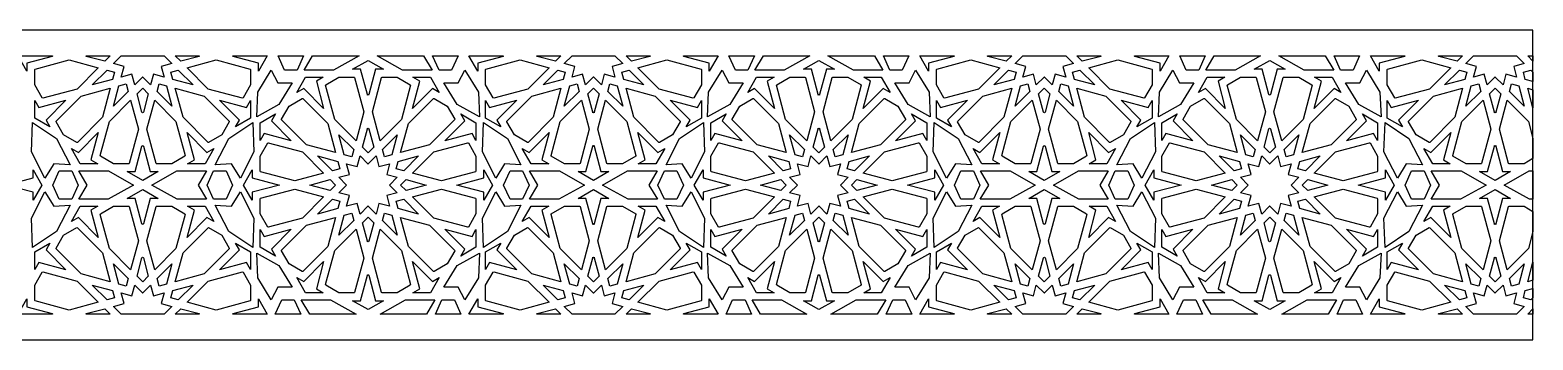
# Model space of a CAD drawing. Extents: x -1150 to 1150, y -60 to 60.
# Drawn here: x 568 to 1150, y -60 to 60 of the extents above; entities that cross this region are included whole.
import ezdxf

# ---------------------------------------------------------------- set-up
doc = ezdxf.new("R2010")
doc.units = 0
doc.layers.add('LAYER_1', color=18, linetype='CONTINUOUS')

msp = doc.modelspace()

# ---------------------------------------------------------------- linework, layer by layer
at = {"layer": 'LAYER_1'}
for points in [[(-1150, -60), (1150, -60), (1150, 60), (-1150, 60)], [(594.13, 45.41), (585.9, 37.17), (572.68, 33.63), (572.46, 33.72), (569.52, 38.81), (569.52, 44.68), (569.67, 44.88), (582.89, 48.42)], [(622.66, 46.99), (618.55, 45.88), (619.65, 41.77), (615.54, 42.87), (614.43, 38.75), (611.41, 41.78), (611.34, 41.78), (611.26, 41.78), (608.24, 38.75), (607.14, 42.87), (603.02, 41.77), (604.12, 45.88), (600.01, 46.99), (603.02, 50), (619.65, 50)], [(653, 44.88), (653.15, 44.68), (653.15, 38.81), (650.22, 33.72), (649.99, 33.63), (636.77, 37.17), (628.54, 45.41), (639.78, 48.42)], [(671.18, 44.5), (668.76, 44.5), (666.35, 44.5), (663.82, 50), (673.7, 50)], [(695.16, 50), (685.28, 44.46), (673.88, 44.46), (677.17, 50), (695.16, 50)], [(704.66, 44.81), (701.58, 44.81), (698.95, 34.99), (698.89, 34.76), (698.67, 34.86), (698.45, 34.76), (698.39, 34.99), (695.76, 44.81), (692.68, 44.81), (698.67, 48.27)], [(723.46, 44.46), (712.06, 44.46), (702.18, 50), (702.18, 50), (720.17, 50)], [(731, 44.5), (728.58, 44.5), (726.16, 44.5), (723.64, 50), (733.52, 50)], [(768.8, 45.41), (760.57, 37.17), (747.35, 33.63), (747.12, 33.72), (744.19, 38.81), (744.19, 44.68), (744.34, 44.88), (757.56, 48.42)], [(797.33, 46.99), (793.22, 45.88), (794.32, 41.77), (790.2, 42.87), (789.1, 38.75), (786.08, 41.78), (786, 41.78), (785.93, 41.78), (782.91, 38.75), (781.8, 42.87), (777.69, 41.77), (778.79, 45.88), (774.68, 46.99), (777.69, 50), (794.32, 50)], [(827.67, 44.88), (827.82, 44.68), (827.82, 38.81), (824.88, 33.72), (824.66, 33.63), (811.44, 37.17), (803.21, 45.41), (814.45, 48.42)], [(845.84, 44.5), (843.43, 44.5), (841.01, 44.5), (838.49, 50), (848.37, 50)], [(869.83, 50), (859.95, 44.46), (848.55, 44.46), (851.84, 50), (869.82, 50)], [(879.33, 44.81), (876.25, 44.81), (873.62, 34.99), (873.55, 34.76), (873.34, 34.86), (873.12, 34.76), (873.06, 34.99), (870.43, 44.81), (867.34, 44.81), (873.34, 48.27)], [(898.13, 44.46), (886.73, 44.46), (876.85, 50), (876.85, 50), (894.84, 50)], [(905.66, 44.5), (903.25, 44.5), (900.83, 44.5), (898.31, 50), (908.19, 50)], [(943.47, 45.41), (935.24, 37.17), (922.02, 33.63), (921.79, 33.72), (918.86, 38.81), (918.86, 44.68), (919.01, 44.88), (932.23, 48.42)], [(972, 46.99), (967.88, 45.88), (968.99, 41.77), (964.87, 42.87), (963.77, 38.75), (960.75, 41.78), (960.67, 41.78), (960.6, 41.78), (957.57, 38.75), (956.47, 42.87), (952.36, 41.77), (953.46, 45.88), (949.35, 46.99), (952.36, 50), (968.98, 50)], [(1002.34, 44.88), (1002.49, 44.68), (1002.49, 38.81), (999.55, 33.72), (999.33, 33.63), (986.11, 37.17), (977.88, 45.41), (989.12, 48.42)], [(1020.51, 44.5), (1018.1, 44.5), (1015.68, 44.5), (1013.15, 50), (1023.04, 50)], [(1044.49, 50), (1034.61, 44.46), (1023.21, 44.46), (1026.51, 50), (1044.49, 50)], [(1054, 44.81), (1050.91, 44.81), (1048.28, 34.99), (1048.22, 34.76), (1048.01, 34.86), (1047.79, 34.76), (1047.73, 34.99), (1045.1, 44.81), (1042.01, 44.81), (1048.01, 48.27)], [(1072.8, 44.46), (1061.4, 44.46), (1051.52, 50), (1051.52, 50), (1069.5, 50)], [(1080.33, 44.5), (1077.92, 44.5), (1075.5, 44.5), (1072.97, 50), (1082.86, 50)], [(1118.13, 45.41), (1109.91, 37.17), (1096.68, 33.63), (1096.46, 33.72), (1093.53, 38.81), (1093.53, 44.68), (1093.67, 44.88), (1106.89, 48.42)], [(1146.66, 46.99), (1142.55, 45.88), (1143.65, 41.77), (1139.54, 42.87), (1138.44, 38.75), (1135.41, 41.78), (1135.34, 41.78), (1135.26, 41.78), (1132.24, 38.75), (1131.14, 42.87), (1127.03, 41.77), (1128.13, 45.88), (1124.01, 46.99), (1127.03, 50), (1143.65, 50)], [(1150, 47.96), (1147.96, 50), (1150, 50)], [(600.4, 43.73), (599.63, 40.85), (591.78, 38.75), (597.53, 44.5)], [(630.89, 38.75), (623.05, 40.85), (622.28, 43.73), (625.15, 44.5)], [(663.72, 39.62), (669.31, 39.52), (664.12, 31.12), (655.54, 26.36), (655.94, 35.98), (661.18, 44.48)], [(681.31, 41.76), (678.64, 40.22), (681.46, 29.68), (673.75, 37.39), (671.08, 35.85), (674.49, 41.76)], [(693.47, 41.61), (697.01, 28.38), (694, 17.14), (685.77, 25.37), (682.23, 38.6), (682.32, 38.83), (687.4, 41.76), (693.27, 41.76)], [(709.94, 41.76), (715.02, 38.83), (715.11, 38.6), (711.57, 25.37), (703.34, 17.14), (700.33, 28.38), (703.87, 41.61), (704.07, 41.76)], [(726.26, 35.85), (723.59, 37.39), (715.88, 29.68), (718.7, 40.22), (716.03, 41.76), (722.85, 41.76)], [(741.4, 35.98), (741.8, 26.36), (733.22, 31.12), (728.03, 39.52), (733.62, 39.62), (736.16, 44.48)], [(775.06, 43.73), (774.29, 40.85), (766.45, 38.75), (772.19, 44.5)], [(805.56, 38.75), (797.71, 40.85), (796.94, 43.73), (799.82, 44.5)], [(838.39, 39.62), (843.97, 39.52), (838.79, 31.12), (830.21, 26.36), (830.61, 35.98), (835.85, 44.48)], [(855.98, 41.76), (853.31, 40.22), (856.13, 29.68), (848.42, 37.39), (845.75, 35.85), (849.16, 41.76)], [(868.13, 41.61), (871.68, 28.38), (868.67, 17.14), (860.44, 25.37), (856.9, 38.6), (856.99, 38.83), (862.07, 41.76), (867.94, 41.76)], [(884.6, 41.76), (889.69, 38.83), (889.78, 38.6), (886.24, 25.37), (878.01, 17.14), (875, 28.38), (878.54, 41.61), (878.74, 41.76)], [(900.93, 35.85), (898.25, 37.39), (890.54, 29.68), (893.37, 40.22), (890.69, 41.76), (897.52, 41.76)], [(916.07, 35.98), (916.47, 26.36), (907.89, 31.12), (902.7, 39.52), (908.29, 39.62), (910.83, 44.48)], [(949.73, 43.73), (948.96, 40.85), (941.12, 38.75), (946.86, 44.5)], [(980.22, 38.75), (972.38, 40.85), (971.61, 43.73), (974.48, 44.5)], [(1013.06, 39.62), (1018.64, 39.52), (1013.46, 31.12), (1004.88, 26.36), (1005.28, 35.98), (1010.51, 44.48)], [(1030.65, 41.76), (1027.98, 40.22), (1030.8, 29.68), (1023.09, 37.39), (1020.42, 35.85), (1023.83, 41.76)], [(1042.8, 41.61), (1046.34, 28.38), (1043.33, 17.14), (1035.11, 25.37), (1031.56, 38.6), (1031.66, 38.83), (1036.74, 41.76), (1042.61, 41.76)], [(1059.27, 41.76), (1064.36, 38.83), (1064.45, 38.6), (1060.91, 25.37), (1052.68, 17.14), (1049.67, 28.38), (1053.21, 41.61), (1053.4, 41.76)], [(1075.59, 35.85), (1072.92, 37.39), (1065.21, 29.68), (1068.03, 40.22), (1065.36, 41.76), (1072.18, 41.76)], [(1090.74, 35.98), (1091.13, 26.36), (1082.55, 31.12), (1077.37, 39.52), (1082.95, 39.62), (1085.5, 44.48)], [(1124.4, 43.73), (1123.63, 40.85), (1115.79, 38.75), (1121.53, 44.5)], [(1150, 43.65), (1150, 40.06), (1147.05, 40.85), (1146.28, 43.73), (1149.15, 44.5)], [(595.71, 26.21), (586.03, 16.52), (585.79, 16.49), (580.7, 19.43), (577.77, 24.52), (577.8, 24.76), (587.48, 34.44), (598.72, 37.46)], [(605.75, 36.26), (600.01, 30.52), (602.11, 38.37), (604.98, 39.14)], [(613.53, 35.35), (611.62, 28.23), (611.55, 27.99), (611.34, 28.1), (611.12, 27.99), (611.06, 28.23), (609.15, 35.35), (611.34, 37.54)], [(620.56, 38.37), (622.66, 30.52), (616.92, 36.26), (617.69, 39.14)], [(635.19, 34.44), (644.87, 24.76), (644.9, 24.52), (641.97, 19.43), (636.89, 16.49), (636.65, 16.52), (626.97, 26.21), (623.96, 37.46)], [(770.37, 26.21), (760.7, 16.52), (760.45, 16.49), (755.37, 19.43), (752.44, 24.52), (752.47, 24.76), (762.15, 34.44), (773.38, 37.46)], [(780.42, 36.26), (774.68, 30.52), (776.78, 38.37), (779.65, 39.14)], [(788.19, 35.35), (786.28, 28.23), (786.22, 27.99), (786, 28.1), (785.79, 27.99), (785.72, 28.23), (783.82, 35.35), (786, 37.54)], [(795.23, 38.37), (797.33, 30.52), (791.59, 36.26), (792.36, 39.14)], [(809.86, 34.44), (819.54, 24.76), (819.57, 24.52), (816.64, 19.43), (811.55, 16.49), (811.31, 16.52), (801.63, 26.21), (798.62, 37.46)], [(945.04, 26.21), (935.36, 16.52), (935.12, 16.49), (930.04, 19.43), (927.1, 24.52), (927.14, 24.76), (936.81, 34.44), (948.05, 37.46)], [(955.09, 36.26), (949.35, 30.52), (951.45, 38.37), (954.32, 39.14)], [(962.86, 35.35), (960.95, 28.23), (960.89, 27.99), (960.67, 28.1), (960.45, 27.99), (960.39, 28.23), (958.48, 35.35), (960.67, 37.54)], [(969.9, 38.37), (972, 30.52), (966.26, 36.26), (967.02, 39.14)], [(984.53, 34.44), (994.21, 24.76), (994.24, 24.52), (991.31, 19.43), (986.22, 16.49), (985.98, 16.52), (976.3, 26.21), (973.29, 37.46)], [(1119.71, 26.21), (1110.03, 16.52), (1109.79, 16.49), (1104.71, 19.43), (1101.77, 24.52), (1101.8, 24.76), (1111.48, 34.44), (1122.72, 37.46)], [(1129.76, 36.26), (1124.01, 30.52), (1126.12, 38.37), (1128.99, 39.14)], [(1137.53, 35.35), (1135.62, 28.23), (1135.56, 27.99), (1135.34, 28.1), (1135.12, 27.99), (1135.06, 28.23), (1133.15, 35.35), (1135.34, 37.54)], [(1144.56, 38.37), (1146.66, 30.52), (1140.92, 36.26), (1141.69, 39.14)], [(1150, 36.91), (1150, 29.83), (1147.96, 37.46)], [(573.89, 25.15), (575.43, 22.48), (569.52, 25.89), (569.52, 32.72), (571.07, 30.04), (581.6, 32.87)], [(609.67, 21.62), (606.13, 8.39), (605.94, 8.24), (600.07, 8.24), (594.99, 11.18), (594.89, 11.4), (598.44, 24.63), (606.66, 32.87)], [(624.24, 24.63), (627.78, 11.4), (627.69, 11.18), (622.6, 8.24), (616.73, 8.24), (616.54, 8.39), (613, 21.62), (616.01, 32.87)], [(651.61, 30.04), (653.15, 32.72), (653.15, 25.89), (647.24, 22.48), (648.79, 25.15), (641.08, 32.87)], [(673.36, 33.48), (683.04, 23.79), (686.05, 12.55), (674.81, 15.56), (665.14, 25.24), (665.1, 25.49), (668.04, 30.57), (673.12, 33.51)], [(729.3, 30.57), (732.24, 25.49), (732.21, 25.24), (722.53, 15.56), (711.29, 12.55), (714.3, 23.79), (723.98, 33.48), (724.22, 33.51)], [(748.56, 25.15), (750.1, 22.48), (744.19, 25.89), (744.19, 32.72), (745.73, 30.04), (756.26, 32.87)], [(784.34, 21.62), (780.8, 8.39), (780.61, 8.24), (774.74, 8.24), (769.65, 11.18), (769.56, 11.4), (773.1, 24.63), (781.33, 32.87)], [(798.91, 24.63), (802.45, 11.4), (802.36, 11.18), (797.27, 8.24), (791.4, 8.24), (791.21, 8.39), (787.67, 21.62), (790.68, 32.87)], [(826.28, 30.04), (827.82, 32.72), (827.82, 25.89), (821.91, 22.48), (823.45, 25.15), (815.74, 32.87)], [(848.03, 33.48), (857.71, 23.79), (860.72, 12.55), (849.48, 15.56), (839.8, 25.24), (839.77, 25.49), (842.71, 30.57), (847.79, 33.51)], [(903.97, 30.57), (906.91, 25.49), (906.87, 25.24), (897.2, 15.56), (885.96, 12.55), (888.97, 23.79), (898.65, 33.48), (898.89, 33.51)], [(923.22, 25.15), (924.77, 22.48), (918.86, 25.89), (918.86, 32.72), (920.4, 30.04), (930.93, 32.87)], [(959.01, 21.62), (955.47, 8.39), (955.27, 8.24), (949.4, 8.24), (944.32, 11.18), (944.23, 11.4), (947.77, 24.63), (956, 32.87)], [(973.57, 24.63), (977.12, 11.4), (977.02, 11.18), (971.94, 8.24), (966.07, 8.24), (965.88, 8.39), (962.33, 21.62), (965.35, 32.87)], [(1000.94, 30.04), (1002.49, 32.72), (1002.49, 25.89), (996.58, 22.48), (998.12, 25.15), (990.41, 32.87)], [(1022.7, 33.48), (1032.38, 23.79), (1035.39, 12.55), (1024.15, 15.56), (1014.47, 25.24), (1014.44, 25.49), (1017.37, 30.57), (1022.46, 33.51)], [(1078.64, 30.57), (1081.57, 25.49), (1081.54, 25.24), (1071.86, 15.56), (1060.62, 12.55), (1063.64, 23.79), (1073.31, 33.48), (1073.56, 33.51)], [(1097.89, 25.15), (1099.43, 22.48), (1093.53, 25.89), (1093.53, 32.72), (1095.07, 30.04), (1105.6, 32.87)], [(1133.68, 21.62), (1130.13, 8.39), (1129.94, 8.24), (1124.07, 8.24), (1118.99, 11.18), (1118.9, 11.4), (1122.44, 24.63), (1130.67, 32.87)], [(1148.24, 24.63), (1150, 18.06), (1150, 10.2), (1146.61, 8.24), (1140.74, 8.24), (1140.54, 8.39), (1137, 21.62), (1140.01, 32.87)], [(577.96, 18.02), (583.23, 7.77), (576.91, 8.16), (573.49, 2.7), (568.28, 12.84), (568.69, 24.16)], [(654.39, 12.84), (649.18, 2.7), (645.76, 8.16), (639.44, 7.77), (644.71, 18.02), (653.98, 24.16)], [(661.22, 24.85), (668.93, 17.14), (658.4, 19.96), (656.86, 17.29), (656.86, 24.11), (662.77, 27.53)], [(740.48, 24.11), (740.48, 17.29), (738.94, 19.96), (728.41, 17.14), (736.12, 24.85), (734.58, 27.53)], [(752.63, 18.02), (757.9, 7.77), (751.58, 8.16), (748.16, 2.7), (742.95, 12.84), (743.36, 24.16)], [(829.06, 12.84), (823.85, 2.7), (820.43, 8.16), (814.11, 7.77), (819.38, 18.02), (828.65, 24.16)], [(835.89, 24.85), (843.6, 17.14), (833.07, 19.96), (831.53, 17.29), (831.53, 24.11), (837.43, 27.53)], [(915.15, 24.11), (915.15, 17.29), (913.61, 19.96), (903.08, 17.14), (910.79, 24.85), (909.24, 27.53)], [(927.3, 18.02), (932.57, 7.77), (926.25, 8.16), (922.82, 2.7), (917.61, 12.84), (918.03, 24.16)], [(1003.73, 12.84), (998.52, 2.7), (995.09, 8.16), (988.78, 7.77), (994.04, 18.02), (1003.32, 24.16)], [(1010.56, 24.85), (1018.27, 17.14), (1007.74, 19.96), (1006.19, 17.29), (1006.19, 24.11), (1012.1, 27.53)], [(1089.82, 24.11), (1089.82, 17.29), (1088.28, 19.96), (1077.74, 17.14), (1085.45, 24.85), (1083.91, 27.53)], [(1101.97, 18.02), (1107.23, 7.77), (1100.92, 8.16), (1097.49, 2.7), (1092.28, 12.84), (1092.7, 24.16)], [(591.31, 9.78), (593.98, 8.24), (587.16, 8.24), (583.75, 14.15), (586.42, 12.61), (594.13, 20.32)], [(636.25, 12.61), (638.93, 14.15), (635.51, 8.24), (628.69, 8.24), (631.37, 9.78), (628.54, 20.32)], [(693.09, 13.74), (692.32, 10.87), (689.45, 11.63), (687.35, 19.48)], [(698.67, 21.9), (698.89, 22.01), (698.95, 21.78), (700.86, 14.65), (698.67, 12.46), (696.48, 14.65), (698.39, 21.78), (698.45, 22.01)], [(707.89, 11.63), (705.02, 10.87), (704.25, 13.74), (709.99, 19.48)], [(765.98, 9.78), (768.65, 8.24), (761.83, 8.24), (758.42, 14.15), (761.09, 12.61), (768.8, 20.32)], [(810.92, 12.61), (813.59, 14.15), (810.18, 8.24), (803.36, 8.24), (806.03, 9.78), (803.21, 20.32)], [(867.76, 13.74), (866.99, 10.87), (864.12, 11.63), (862.01, 19.48)], [(873.62, 21.78), (875.53, 14.65), (873.34, 12.46), (871.15, 14.65), (873.06, 21.78), (873.12, 22.01), (873.34, 21.9), (873.55, 22.01)], [(882.56, 11.63), (879.69, 10.87), (878.92, 13.74), (884.66, 19.48)], [(940.64, 9.78), (943.32, 8.24), (936.49, 8.24), (933.08, 14.15), (935.76, 12.61), (943.47, 20.32)], [(985.59, 12.61), (988.26, 14.15), (984.85, 8.24), (978.03, 8.24), (980.7, 9.78), (977.88, 20.32)], [(1042.42, 13.74), (1041.65, 10.87), (1038.78, 11.63), (1036.68, 19.48)], [(1048.01, 21.9), (1048.22, 22.01), (1048.28, 21.78), (1050.19, 14.65), (1048.01, 12.46), (1045.82, 14.65), (1047.73, 21.78), (1047.79, 22.01)], [(1057.23, 11.63), (1054.36, 10.87), (1053.59, 13.74), (1059.33, 19.48)], [(1115.31, 9.78), (1117.98, 8.24), (1111.16, 8.24), (1107.75, 14.15), (1110.42, 12.61), (1118.13, 20.32)], [(611.62, 15.01), (614.25, 5.19), (617.33, 5.19), (611.34, 1.73), (605.34, 5.19), (608.43, 5.19), (611.06, 15.01), (611.12, 15.24), (611.34, 15.14), (611.55, 15.24)], [(673.24, 12.83), (681.46, 4.59), (670.23, 1.58), (657.01, 5.13), (656.86, 5.32), (656.86, 11.19), (659.79, 16.28), (660.02, 16.37)], [(737.55, 16.28), (740.48, 11.19), (740.48, 5.32), (740.34, 5.13), (727.11, 1.58), (715.88, 4.59), (724.1, 12.83), (737.32, 16.37)], [(786.28, 15.01), (788.91, 5.19), (792, 5.19), (786, 1.73), (780.01, 5.19), (783.1, 5.19), (785.72, 15.01), (785.79, 15.24), (786, 15.14), (786.22, 15.24)], [(847.91, 12.83), (856.13, 4.59), (844.89, 1.58), (831.67, 5.13), (831.53, 5.32), (831.53, 11.19), (834.46, 16.28), (834.68, 16.37)], [(912.22, 16.28), (915.15, 11.19), (915.15, 5.32), (915, 5.13), (901.78, 1.58), (890.54, 4.59), (898.77, 12.83), (911.99, 16.37)], [(960.95, 15.01), (963.58, 5.19), (966.67, 5.19), (960.67, 1.73), (954.68, 5.19), (957.76, 5.19), (960.39, 15.01), (960.45, 15.24), (960.67, 15.14), (960.89, 15.24)], [(1022.57, 12.83), (1030.8, 4.59), (1019.56, 1.58), (1006.34, 5.13), (1006.19, 5.32), (1006.19, 11.19), (1009.13, 16.28), (1009.35, 16.37)], [(1086.88, 16.28), (1089.82, 11.19), (1089.82, 5.32), (1089.67, 5.13), (1076.45, 1.58), (1065.21, 4.59), (1073.44, 12.83), (1086.66, 16.37)], [(1135.62, 15.01), (1138.25, 5.19), (1141.33, 5.19), (1135.34, 1.73), (1129.35, 5.19), (1132.43, 5.19), (1135.06, 15.01), (1135.12, 15.24), (1135.34, 15.14), (1135.56, 15.24)], [(572.27, 0), (568.86, -5.91), (568.86, -2.82), (558.33, 0), (568.86, 2.83), (568.86, 5.92)], [(653.81, 2.83), (664.34, 0), (653.81, -2.82), (653.81, -5.91), (650.4, 0), (653.81, 5.92)], [(686.96, 9.15), (687.73, 6.27), (684.86, 5.5), (679.12, 11.25)], [(698.6, 8.23), (698.74, 8.23), (701.77, 11.25), (702.87, 7.13), (706.98, 8.24), (705.88, 4.12), (709.99, 3.02), (706.98, 0), (709.99, -3.01), (705.88, -4.11), (706.98, -8.23), (702.87, -7.13), (701.77, -11.24), (698.74, -8.22), (698.6, -8.22), (695.57, -11.24), (694.47, -7.13), (690.36, -8.23), (691.46, -4.11), (687.35, -3.01), (690.36, 0), (687.35, 3.02), (691.46, 4.12), (690.36, 8.24), (694.47, 7.13), (695.57, 11.25)], [(712.48, 5.5), (709.61, 6.27), (710.38, 9.15), (718.22, 11.25)], [(746.94, 0), (743.53, -5.91), (743.53, -2.82), (733, 0), (743.53, 2.83), (743.53, 5.92)], [(828.48, 2.83), (839.01, 0), (828.48, -2.82), (828.48, -5.91), (825.07, 0), (828.48, 5.92)], [(861.63, 9.15), (862.4, 6.27), (859.53, 5.5), (853.79, 11.25)], [(877.54, 7.13), (881.65, 8.24), (880.55, 4.12), (884.66, 3.02), (881.65, 0), (884.66, -3.01), (880.55, -4.11), (881.65, -8.23), (877.54, -7.13), (876.44, -11.24), (873.41, -8.22), (873.26, -8.22), (870.24, -11.24), (869.14, -7.13), (865.03, -8.23), (866.13, -4.11), (862.01, -3.01), (865.03, 0), (862.01, 3.02), (866.13, 4.12), (865.03, 8.24), (869.14, 7.13), (870.24, 11.25), (873.26, 8.23), (873.41, 8.23), (876.44, 11.25)], [(887.15, 5.5), (884.28, 6.27), (885.05, 9.15), (892.89, 11.25)], [(921.61, 0), (918.2, -5.91), (918.2, -2.82), (907.66, 0), (918.2, 2.83), (918.2, 5.92)], [(1003.15, 2.83), (1013.68, 0), (1003.15, -2.82), (1003.15, -5.91), (999.74, 0), (1003.15, 5.92)], [(1036.3, 9.15), (1037.07, 6.27), (1034.2, 5.5), (1028.45, 11.25)], [(1047.93, 8.23), (1048.08, 8.23), (1051.1, 11.25), (1052.21, 7.13), (1056.32, 8.24), (1055.22, 4.12), (1059.33, 3.02), (1056.32, 0), (1059.33, -3.01), (1055.22, -4.11), (1056.32, -8.23), (1052.21, -7.13), (1051.1, -11.24), (1048.08, -8.22), (1047.93, -8.22), (1044.91, -11.24), (1043.81, -7.13), (1039.69, -8.23), (1040.79, -4.11), (1036.68, -3.01), (1039.69, 0), (1036.68, 3.02), (1040.79, 4.12), (1039.69, 8.24), (1043.81, 7.13), (1044.91, 11.25)], [(1061.82, 5.5), (1058.94, 6.27), (1059.71, 9.15), (1067.56, 11.25)], [(1096.27, 0), (1092.86, -5.91), (1092.86, -2.82), (1082.33, 0), (1092.86, 2.83), (1092.86, 5.92)], [(586.37, 0), (583.84, -5.5), (579.01, -5.5), (576.48, 0), (579.01, 5.49), (583.84, 5.49)], [(598.13, 5.44), (607.82, 0), (597.94, -5.55), (586.54, -5.55), (589.84, 0), (586.6, 5.44)], [(632.84, 0), (636.13, -5.55), (624.73, -5.55), (614.85, 0), (624.55, 5.44), (636.07, 5.44)], [(646.19, 0), (643.66, -5.5), (638.83, -5.5), (636.31, 0), (638.83, 5.49), (643.66, 5.49)], [(686.05, 0), (683.95, -2.1), (676.11, 0), (683.95, 2.11)], [(721.23, 0), (713.39, -2.1), (711.29, 0), (713.39, 2.11)], [(761.04, 0), (758.51, -5.5), (753.68, -5.5), (751.15, 0), (753.68, 5.49), (758.51, 5.49)], [(782.49, 0), (772.61, -5.55), (761.21, -5.55), (764.5, 0), (761.27, 5.44), (772.79, 5.44)], [(807.5, 0), (810.8, -5.55), (799.4, -5.55), (789.52, 0), (799.22, 5.44), (810.74, 5.44)], [(820.86, 0), (818.33, -5.5), (813.5, -5.5), (810.97, 0), (813.5, 5.49), (818.33, 5.49)], [(860.72, 0), (858.62, -2.1), (850.78, 0), (858.62, 2.11)], [(895.9, 0), (888.06, -2.1), (885.96, 0), (888.06, 2.11)], [(935.7, 0), (933.18, -5.5), (928.35, -5.5), (925.82, 0), (928.35, 5.49), (933.18, 5.49)], [(947.46, 5.44), (957.16, 0), (947.28, -5.55), (935.88, -5.55), (939.17, 0), (935.94, 5.44)], [(982.17, 0), (985.46, -5.55), (974.07, -5.55), (964.19, 0), (973.88, 5.44), (985.4, 5.44)], [(995.53, 0), (993, -5.5), (988.17, -5.5), (985.64, 0), (988.17, 5.49), (993, 5.49)], [(1035.39, 0), (1033.29, -2.1), (1025.44, 0), (1033.29, 2.11)], [(1070.57, 0), (1062.73, -2.1), (1060.62, 0), (1062.73, 2.11)], [(1110.37, 0), (1107.84, -5.5), (1103.01, -5.5), (1100.49, 0), (1103.01, 5.49), (1107.84, 5.49)], [(1131.83, 0), (1121.95, -5.55), (1110.55, -5.55), (1113.84, 0), (1110.61, 5.44), (1122.13, 5.44)], [(1150, -5.55), (1148.73, -5.55), (1138.85, 0), (1148.55, 5.44), (1150, 5.44)], [(576.91, -8.16), (583.23, -7.78), (577.96, -18.02), (568.69, -24.16), (568.28, -12.84), (573.49, -2.7)], [(617.33, -5.19), (614.25, -5.19), (611.62, -15.01), (611.55, -15.25), (611.34, -15.14), (611.12, -15.25), (611.06, -15.01), (608.43, -5.19), (605.34, -5.19), (611.34, -1.73)], [(654.39, -12.84), (653.98, -24.16), (644.71, -18.02), (639.44, -7.78), (645.76, -8.16), (649.18, -2.7)], [(681.46, -4.59), (673.24, -12.82), (660.02, -16.37), (659.79, -16.27), (656.86, -11.19), (656.86, -5.31), (657.01, -5.12), (670.23, -1.57)], [(687.73, -6.27), (686.96, -9.14), (679.12, -11.24), (684.86, -5.5)], [(718.22, -11.24), (710.38, -9.14), (709.61, -6.27), (712.48, -5.5)], [(740.34, -5.12), (740.48, -5.31), (740.48, -11.19), (737.55, -16.27), (737.32, -16.37), (724.1, -12.82), (715.88, -4.59), (727.11, -1.57)], [(751.58, -8.16), (757.9, -7.78), (752.63, -18.02), (743.36, -24.16), (742.95, -12.84), (748.16, -2.7)], [(792, -5.19), (788.91, -5.19), (786.28, -15.01), (786.22, -15.25), (786, -15.14), (785.79, -15.25), (785.72, -15.01), (783.1, -5.19), (780.01, -5.19), (786, -1.73)], [(829.06, -12.84), (828.65, -24.16), (819.38, -18.02), (814.11, -7.78), (820.43, -8.16), (823.85, -2.7)], [(856.13, -4.59), (847.91, -12.82), (834.68, -16.37), (834.46, -16.27), (831.53, -11.19), (831.53, -5.31), (831.67, -5.12), (844.89, -1.57)], [(862.4, -6.27), (861.63, -9.14), (853.79, -11.24), (859.53, -5.5)], [(892.89, -11.24), (885.05, -9.14), (884.28, -6.27), (887.15, -5.5)], [(915, -5.12), (915.15, -5.31), (915.15, -11.19), (912.22, -16.27), (911.99, -16.37), (898.77, -12.82), (890.54, -4.59), (901.78, -1.57)], [(926.25, -8.16), (932.57, -7.78), (927.3, -18.02), (918.03, -24.16), (917.61, -12.84), (922.82, -2.7)], [(966.67, -5.19), (963.58, -5.19), (960.95, -15.01), (960.89, -15.25), (960.67, -15.14), (960.45, -15.25), (960.39, -15.01), (957.76, -5.19), (954.68, -5.19), (960.67, -1.73)], [(1003.73, -12.84), (1003.32, -24.16), (994.04, -18.02), (988.78, -7.78), (995.09, -8.16), (998.52, -2.7)], [(1030.8, -4.59), (1022.57, -12.82), (1009.35, -16.37), (1009.13, -16.27), (1006.19, -11.19), (1006.19, -5.31), (1006.34, -5.12), (1019.56, -1.57)], [(1037.07, -6.27), (1036.3, -9.14), (1028.45, -11.24), (1034.2, -5.5)], [(1067.56, -11.24), (1059.71, -9.14), (1058.94, -6.27), (1061.82, -5.5)], [(1089.67, -5.12), (1089.82, -5.31), (1089.82, -11.19), (1086.88, -16.27), (1086.66, -16.37), (1073.44, -12.82), (1065.21, -4.59), (1076.45, -1.57)], [(1100.92, -8.16), (1107.23, -7.78), (1101.97, -18.02), (1092.7, -24.16), (1092.28, -12.84), (1097.49, -2.7)], [(1141.33, -5.19), (1138.25, -5.19), (1135.62, -15.01), (1135.56, -15.25), (1135.34, -15.14), (1135.12, -15.25), (1135.06, -15.01), (1132.43, -5.19), (1129.35, -5.19), (1135.34, -1.73)], [(593.98, -8.24), (591.31, -9.78), (594.13, -20.33), (586.42, -12.61), (583.75, -14.15), (587.16, -8.24)], [(606.13, -8.39), (609.67, -21.62), (606.66, -32.87), (598.44, -24.63), (594.89, -11.4), (594.99, -11.18), (600.07, -8.24), (605.94, -8.24)], [(627.69, -11.18), (627.78, -11.4), (624.24, -24.63), (616.01, -32.87), (613, -21.62), (616.54, -8.39), (616.74, -8.24), (622.6, -8.24)], [(638.93, -14.15), (636.25, -12.61), (628.54, -20.33), (631.37, -9.78), (628.69, -8.24), (635.51, -8.24)], [(693.09, -13.73), (687.35, -19.48), (689.45, -11.63), (692.32, -10.86)], [(707.89, -11.63), (709.99, -19.48), (704.25, -13.73), (705.02, -10.86)], [(768.65, -8.24), (765.98, -9.78), (768.8, -20.33), (761.09, -12.61), (758.42, -14.15), (761.83, -8.24)], [(780.8, -8.39), (784.34, -21.62), (781.33, -32.87), (773.1, -24.63), (769.56, -11.4), (769.65, -11.18), (774.74, -8.24), (780.61, -8.24)], [(802.36, -11.18), (802.45, -11.4), (798.91, -24.63), (790.68, -32.87), (787.67, -21.62), (791.21, -8.39), (791.4, -8.24), (797.27, -8.24)], [(813.59, -14.15), (810.92, -12.61), (803.21, -20.33), (806.03, -9.78), (803.36, -8.24), (810.18, -8.24)], [(867.76, -13.73), (862.01, -19.48), (864.12, -11.63), (866.99, -10.86)], [(882.56, -11.63), (884.66, -19.48), (878.92, -13.73), (879.69, -10.86)], [(943.32, -8.24), (940.64, -9.78), (943.47, -20.33), (935.76, -12.61), (933.08, -14.15), (936.49, -8.24)], [(955.47, -8.39), (959.01, -21.62), (956, -32.87), (947.77, -24.63), (944.23, -11.4), (944.32, -11.18), (949.4, -8.24), (955.27, -8.24)], [(977.02, -11.18), (977.12, -11.4), (973.57, -24.63), (965.35, -32.87), (962.33, -21.62), (965.88, -8.39), (966.07, -8.24), (971.94, -8.24)], [(988.26, -14.15), (985.59, -12.61), (977.88, -20.33), (980.7, -9.78), (978.03, -8.24), (984.85, -8.24)], [(1042.42, -13.73), (1036.68, -19.48), (1038.78, -11.63), (1041.65, -10.86)], [(1057.23, -11.63), (1059.33, -19.48), (1053.59, -13.73), (1054.36, -10.86)], [(1117.98, -8.24), (1115.31, -9.78), (1118.13, -20.33), (1110.42, -12.61), (1107.75, -14.15), (1111.16, -8.24)], [(1130.13, -8.39), (1133.68, -21.62), (1130.67, -32.87), (1122.44, -24.63), (1118.9, -11.4), (1118.99, -11.18), (1124.07, -8.24), (1129.94, -8.24)], [(1150, -10.2), (1150, -18.06), (1148.24, -24.63), (1140.01, -32.87), (1137, -21.62), (1140.54, -8.39), (1140.74, -8.24), (1146.61, -8.24)], [(586.03, -16.53), (595.71, -26.21), (598.72, -37.46), (587.48, -34.44), (577.8, -24.76), (577.77, -24.52), (580.7, -19.43), (585.79, -16.49)], [(641.97, -19.43), (644.9, -24.52), (644.87, -24.76), (635.19, -34.44), (623.96, -37.46), (626.97, -26.21), (636.65, -16.53), (636.89, -16.49)], [(661.22, -24.85), (662.77, -27.52), (656.86, -24.11), (656.86, -17.28), (658.4, -19.95), (668.93, -17.13)], [(683.04, -23.79), (673.36, -33.47), (673.12, -33.5), (668.04, -30.57), (665.1, -25.48), (665.14, -25.24), (674.81, -15.55), (686.05, -12.54)], [(697.01, -28.38), (693.47, -41.61), (693.27, -41.76), (687.4, -41.76), (682.32, -38.82), (682.23, -38.59), (685.77, -25.36), (694, -17.13)], [(700.86, -14.65), (698.95, -21.78), (698.89, -22.01), (698.67, -21.9), (698.45, -22.01), (698.39, -21.78), (696.48, -14.65), (698.67, -12.46)], [(711.57, -25.36), (715.11, -38.59), (715.02, -38.82), (709.94, -41.76), (704.07, -41.76), (703.87, -41.61), (700.33, -28.38), (703.34, -17.13)], [(722.53, -15.55), (732.21, -25.24), (732.24, -25.48), (729.3, -30.57), (724.22, -33.5), (723.98, -33.47), (714.3, -23.79), (711.29, -12.54)], [(738.94, -19.95), (740.48, -17.28), (740.48, -24.11), (734.58, -27.52), (736.12, -24.85), (728.41, -17.13)], [(760.7, -16.53), (770.37, -26.21), (773.38, -37.46), (762.15, -34.44), (752.47, -24.76), (752.44, -24.52), (755.37, -19.43), (760.45, -16.49)], [(816.64, -19.43), (819.57, -24.52), (819.54, -24.76), (809.86, -34.44), (798.62, -37.46), (801.64, -26.21), (811.31, -16.53), (811.55, -16.49)], [(835.89, -24.85), (837.43, -27.52), (831.53, -24.11), (831.53, -17.28), (833.07, -19.95), (843.6, -17.13)], [(857.71, -23.79), (848.03, -33.47), (847.79, -33.5), (842.71, -30.57), (839.77, -25.48), (839.8, -25.24), (849.48, -15.55), (860.72, -12.54)], [(871.68, -28.38), (868.13, -41.61), (867.94, -41.76), (862.07, -41.76), (856.99, -38.82), (856.9, -38.59), (860.44, -25.36), (868.67, -17.13)], [(875.53, -14.65), (873.62, -21.78), (873.55, -22.01), (873.34, -21.9), (873.12, -22.01), (873.06, -21.78), (871.15, -14.65), (873.34, -12.46)], [(886.24, -25.36), (889.78, -38.59), (889.69, -38.82), (884.6, -41.76), (878.74, -41.76), (878.54, -41.61), (875, -28.38), (878.01, -17.13)], [(897.2, -15.55), (906.87, -25.24), (906.91, -25.48), (903.97, -30.57), (898.89, -33.5), (898.65, -33.47), (888.97, -23.79), (885.96, -12.54)], [(913.61, -19.95), (915.15, -17.28), (915.15, -24.11), (909.24, -27.52), (910.79, -24.85), (903.08, -17.13)], [(935.36, -16.53), (945.04, -26.21), (948.05, -37.46), (936.81, -34.44), (927.14, -24.76), (927.1, -24.52), (930.04, -19.43), (935.12, -16.49)], [(991.31, -19.43), (994.24, -24.52), (994.21, -24.76), (984.53, -34.44), (973.29, -37.46), (976.3, -26.21), (985.98, -16.53), (986.22, -16.49)], [(1010.56, -24.85), (1012.1, -27.52), (1006.19, -24.11), (1006.19, -17.28), (1007.74, -19.95), (1018.27, -17.13)], [(1032.38, -23.79), (1022.7, -33.47), (1022.46, -33.5), (1017.37, -30.57), (1014.44, -25.48), (1014.47, -25.24), (1024.15, -15.55), (1035.39, -12.54)], [(1046.34, -28.38), (1042.8, -41.61), (1042.61, -41.76), (1036.74, -41.76), (1031.66, -38.82), (1031.56, -38.59), (1035.11, -25.36), (1043.33, -17.13)], [(1050.19, -14.65), (1048.28, -21.78), (1048.22, -22.01), (1048.01, -21.9), (1047.79, -22.01), (1047.73, -21.78), (1045.82, -14.65), (1048.01, -12.46)], [(1060.91, -25.36), (1064.45, -38.59), (1064.36, -38.82), (1059.27, -41.76), (1053.4, -41.76), (1053.21, -41.61), (1049.67, -28.38), (1052.68, -17.13)], [(1071.86, -15.55), (1081.54, -25.24), (1081.57, -25.48), (1078.64, -30.57), (1073.56, -33.5), (1073.31, -33.47), (1063.64, -23.79), (1060.62, -12.54)], [(1088.28, -19.95), (1089.82, -17.28), (1089.82, -24.11), (1083.91, -27.52), (1085.45, -24.85), (1077.74, -17.13)], [(1110.03, -16.53), (1119.71, -26.21), (1122.72, -37.46), (1111.48, -34.44), (1101.8, -24.76), (1101.77, -24.52), (1104.71, -19.43), (1109.79, -16.49)], [(573.89, -25.15), (581.6, -32.87), (571.07, -30.04), (569.52, -32.72), (569.52, -25.89), (575.43, -22.48)], [(653.15, -25.89), (653.15, -32.72), (651.61, -30.04), (641.08, -32.87), (648.79, -25.15), (647.24, -22.48)], [(748.56, -25.15), (756.26, -32.87), (745.73, -30.04), (744.19, -32.72), (744.19, -25.89), (750.1, -22.48)], [(827.82, -25.89), (827.82, -32.72), (826.28, -30.04), (815.74, -32.87), (823.45, -25.15), (821.91, -22.48)], [(923.22, -25.15), (930.93, -32.87), (920.4, -30.04), (918.86, -32.72), (918.86, -25.89), (924.77, -22.48)], [(1002.49, -25.89), (1002.49, -32.72), (1000.94, -30.04), (990.41, -32.87), (998.12, -25.15), (996.58, -22.48)], [(1097.89, -25.15), (1105.6, -32.87), (1095.07, -30.04), (1093.53, -32.72), (1093.53, -25.89), (1099.43, -22.48)], [(611.62, -28.23), (613.53, -35.35), (611.34, -37.54), (609.15, -35.35), (611.06, -28.23), (611.12, -28), (611.34, -28.1), (611.55, -28)], [(664.12, -31.12), (669.31, -39.53), (663.72, -39.62), (661.18, -44.48), (655.94, -35.98), (655.54, -26.36)], [(741.4, -35.98), (736.16, -44.48), (733.62, -39.62), (728.03, -39.53), (733.22, -31.12), (741.8, -26.36)], [(786.28, -28.23), (788.19, -35.35), (786, -37.54), (783.82, -35.35), (785.72, -28.23), (785.79, -28), (786, -28.1), (786.22, -28)], [(838.79, -31.12), (843.97, -39.53), (838.39, -39.62), (835.85, -44.48), (830.61, -35.98), (830.21, -26.36)], [(916.07, -35.98), (910.83, -44.48), (908.29, -39.62), (902.7, -39.53), (907.89, -31.12), (916.47, -26.36)], [(960.95, -28.23), (962.86, -35.35), (960.67, -37.54), (958.48, -35.35), (960.39, -28.23), (960.45, -28), (960.67, -28.1), (960.89, -28)], [(1013.46, -31.12), (1018.64, -39.53), (1013.06, -39.62), (1010.51, -44.48), (1005.28, -35.98), (1004.88, -26.36)], [(1090.74, -35.98), (1085.5, -44.48), (1082.95, -39.62), (1077.37, -39.53), (1082.55, -31.12), (1091.13, -26.36)], [(1135.62, -28.23), (1137.53, -35.35), (1135.34, -37.54), (1133.15, -35.35), (1135.06, -28.23), (1135.12, -28), (1135.34, -28.1), (1135.56, -28)], [(585.9, -37.18), (594.13, -45.41), (582.89, -48.42), (569.67, -44.88), (569.52, -44.68), (569.52, -38.81), (572.46, -33.72), (572.68, -33.63)], [(605.75, -36.27), (604.98, -39.14), (602.11, -38.37), (600.01, -30.52)], [(620.56, -38.37), (617.69, -39.14), (616.92, -36.27), (622.66, -30.52)], [(650.22, -33.72), (653.15, -38.81), (653.15, -44.68), (653, -44.88), (639.78, -48.42), (628.54, -45.41), (636.77, -37.18), (649.99, -33.63)], [(678.64, -40.21), (681.31, -41.76), (674.49, -41.76), (671.08, -35.84), (673.75, -37.39), (681.46, -29.67)], [(698.95, -34.98), (701.58, -44.8), (704.66, -44.8), (698.67, -48.27), (692.68, -44.8), (695.76, -44.8), (698.39, -34.98), (698.45, -34.75), (698.67, -34.85), (698.89, -34.75)], [(723.59, -37.39), (726.26, -35.84), (722.85, -41.76), (716.03, -41.76), (718.7, -40.21), (715.88, -29.67)], [(760.57, -37.18), (768.8, -45.41), (757.56, -48.42), (744.34, -44.88), (744.19, -44.68), (744.19, -38.81), (747.12, -33.72), (747.35, -33.63)], [(780.42, -36.27), (779.65, -39.14), (776.78, -38.37), (774.68, -30.52)], [(795.23, -38.37), (792.36, -39.14), (791.59, -36.27), (797.33, -30.52)], [(824.88, -33.72), (827.82, -38.81), (827.82, -44.68), (827.67, -44.88), (814.45, -48.42), (803.21, -45.41), (811.44, -37.18), (824.66, -33.63)], [(853.31, -40.21), (855.98, -41.76), (849.16, -41.76), (845.75, -35.84), (848.42, -37.39), (856.13, -29.67)], [(873.62, -34.98), (876.25, -44.8), (879.33, -44.8), (873.34, -48.27), (867.34, -44.8), (870.43, -44.8), (873.06, -34.98), (873.12, -34.75), (873.34, -34.85), (873.55, -34.75)], [(898.25, -37.39), (900.93, -35.84), (897.52, -41.76), (890.69, -41.76), (893.37, -40.21), (890.54, -29.67)], [(935.24, -37.18), (943.46, -45.41), (932.23, -48.42), (919.01, -44.88), (918.86, -44.68), (918.86, -38.81), (921.79, -33.72), (922.02, -33.63)], [(955.09, -36.27), (954.32, -39.14), (951.45, -38.37), (949.35, -30.52)], [(969.9, -38.37), (967.02, -39.14), (966.26, -36.27), (972, -30.52)], [(999.55, -33.72), (1002.49, -38.81), (1002.49, -44.68), (1002.34, -44.88), (989.12, -48.42), (977.88, -45.41), (986.11, -37.18), (999.33, -33.63)], [(1027.98, -40.21), (1030.65, -41.76), (1023.83, -41.76), (1020.42, -35.84), (1023.09, -37.39), (1030.8, -29.67)], [(1048.28, -34.98), (1050.91, -44.8), (1054, -44.8), (1048.01, -48.27), (1042.01, -44.8), (1045.1, -44.8), (1047.73, -34.98), (1047.79, -34.75), (1048.01, -34.85), (1048.22, -34.75)], [(1072.92, -37.39), (1075.59, -35.84), (1072.18, -41.76), (1065.36, -41.76), (1068.03, -40.21), (1065.21, -29.67)], [(1109.91, -37.18), (1118.13, -45.41), (1106.89, -48.42), (1093.67, -44.88), (1093.53, -44.68), (1093.53, -38.81), (1096.46, -33.72), (1096.68, -33.63)], [(1129.76, -36.27), (1128.99, -39.14), (1126.12, -38.37), (1124.01, -30.52)], [(1144.56, -38.37), (1141.69, -39.14), (1140.92, -36.27), (1146.66, -30.52)], [(1150, -36.91), (1147.96, -37.46), (1150, -29.83)], [(599.63, -40.86), (600.4, -43.73), (597.53, -44.5), (591.78, -38.75)], [(615.54, -42.87), (619.65, -41.77), (618.55, -45.88), (622.66, -46.99), (619.65, -50), (603.02, -50), (600.01, -46.99), (604.12, -45.88), (603.02, -41.77), (607.14, -42.87), (608.24, -38.75), (611.26, -41.78), (611.34, -41.78), (611.41, -41.78), (614.43, -38.75)], [(625.15, -44.5), (622.28, -43.73), (623.05, -40.86), (630.89, -38.75)], [(774.29, -40.86), (775.06, -43.73), (772.19, -44.5), (766.45, -38.75)], [(790.2, -42.87), (794.32, -41.77), (793.22, -45.88), (797.33, -46.99), (794.32, -50), (777.69, -50), (774.68, -46.99), (778.79, -45.88), (777.69, -41.77), (781.8, -42.87), (782.91, -38.75), (785.93, -41.78), (786, -41.78), (786.08, -41.78), (789.1, -38.75)], [(799.82, -44.5), (796.94, -43.73), (797.71, -40.86), (805.56, -38.75)], [(948.96, -40.86), (949.73, -43.73), (946.86, -44.5), (941.12, -38.75)], [(964.87, -42.87), (968.99, -41.77), (967.88, -45.88), (972, -46.99), (968.98, -50), (952.36, -50), (949.35, -46.99), (953.46, -45.88), (952.36, -41.77), (956.47, -42.87), (957.57, -38.75), (960.6, -41.78), (960.67, -41.78), (960.75, -41.78), (963.77, -38.75)], [(974.48, -44.5), (971.61, -43.73), (972.38, -40.86), (980.22, -38.75)], [(1123.63, -40.86), (1124.4, -43.73), (1121.53, -44.5), (1115.79, -38.75)], [(1139.54, -42.87), (1143.65, -41.77), (1142.55, -45.88), (1146.66, -46.99), (1143.65, -50), (1127.03, -50), (1124.01, -46.99), (1128.13, -45.88), (1127.03, -41.77), (1131.14, -42.87), (1132.24, -38.75), (1135.26, -41.78), (1135.34, -41.78), (1135.41, -41.78), (1138.44, -38.75)], [(1150, -43.65), (1149.15, -44.5), (1146.28, -43.73), (1147.05, -40.86), (1150, -40.06)], [(672.58, -50), (662.72, -50), (665.23, -44.53), (670.06, -44.53)], [(694, -50), (676.05, -50), (672.77, -44.48), (684.17, -44.48)], [(724.57, -44.48), (721.3, -50), (703.34, -50), (713.17, -44.48)], [(729.69, -44.53), (732.11, -44.53), (734.62, -50), (724.76, -50), (727.28, -44.53)], [(847.25, -50), (837.39, -50), (839.9, -44.53), (842.32, -44.53), (844.73, -44.53)], [(868.67, -50), (850.71, -50), (847.43, -44.48), (858.83, -44.48)], [(895.96, -50), (878.01, -50), (887.84, -44.48), (899.24, -44.48)], [(909.29, -50), (899.43, -50), (901.94, -44.53), (906.78, -44.53)], [(1021.92, -50), (1012.05, -50), (1014.57, -44.53), (1019.4, -44.53)], [(1043.34, -50), (1025.38, -50), (1022.1, -44.48), (1033.5, -44.48)], [(1073.91, -44.48), (1070.63, -50), (1052.67, -50), (1062.51, -44.48)], [(1079.03, -44.53), (1081.44, -44.53), (1083.96, -50), (1074.1, -50), (1076.61, -44.53)], [(1150, -50), (1147.96, -50), (1150, -47.96)]]:
    msp.add_lwpolyline(points, close=True, dxfattribs=at)
for points in [[(576.44, 50, -0.340372), (576.29, 49.81), (566.48, 47.17), (566.48, 44.09), (563.07, 50)], [(596.62, 47.9), (589.49, 49.81, -0.340368), (589.35, 50), (598.72, 50)], [(633.33, 50, -0.340368), (633.18, 49.81), (626.06, 47.9), (623.95, 50)], [(656.2, 44.09), (656.2, 47.17), (646.38, 49.81, -0.340372), (646.24, 50), (659.61, 50)], [(751.1, 50, -0.340372), (750.96, 49.81), (741.15, 47.17), (741.15, 44.09), (737.73, 50)], [(771.28, 47.9), (764.16, 49.81, -0.340368), (764.01, 50), (773.39, 50)], [(808, 50, -0.340368), (807.85, 49.81), (800.73, 47.9), (798.62, 50)], [(830.86, 44.09), (830.86, 47.17), (821.05, 49.81, -0.340372), (820.9, 50), (834.27, 50)], [(925.77, 50, -0.340372), (925.62, 49.81), (915.81, 47.17), (915.81, 44.09), (912.4, 50)], [(945.95, 47.9), (938.83, 49.81, -0.340368), (938.68, 50), (948.05, 50)], [(982.66, 50, -0.340368), (982.52, 49.81), (975.39, 47.9), (973.29, 50)], [(1005.53, 44.09), (1005.53, 47.17), (995.72, 49.81, -0.340372), (995.57, 50), (1008.94, 50)], [(1100.44, 50, -0.340372), (1100.29, 49.81), (1090.48, 47.17), (1090.48, 44.09), (1087.07, 50)], [(1120.62, 47.9), (1113.5, 49.81, -0.340368), (1113.35, 50), (1122.72, 50)], [(566.48, -47.18), (576.29, -49.81, -0.339399), (576.44, -50), (563.07, -50), (566.48, -44.09)], [(659.61, -50), (646.24, -50, -0.339399), (646.38, -49.81), (656.2, -47.18), (656.2, -44.09)], [(741.15, -47.18), (750.96, -49.81, -0.339399), (751.1, -50), (737.73, -50), (741.15, -44.09)], [(834.27, -50), (820.9, -50, -0.339399), (821.05, -49.81), (830.86, -47.18), (830.86, -44.09)], [(915.81, -47.18), (925.62, -49.81, -0.339399), (925.77, -50), (912.4, -50), (915.81, -44.09)], [(1008.94, -50), (995.57, -50, -0.339399), (995.72, -49.81), (1005.53, -47.18), (1005.53, -44.09)], [(1090.48, -47.18), (1100.29, -49.81, -0.339399), (1100.44, -50), (1087.07, -50), (1090.48, -44.09)], [(598.72, -50), (589.35, -50, -0.340368), (589.49, -49.81), (596.62, -47.9)], [(633.18, -49.81, -0.340368), (633.33, -50), (623.95, -50), (626.06, -47.9)], [(773.39, -50), (764.01, -50, -0.340368), (764.16, -49.81), (771.28, -47.9)], [(807.85, -49.81, -0.340368), (808, -50), (798.62, -50), (800.73, -47.9)], [(948.05, -50), (938.68, -50, -0.340368), (938.83, -49.81), (945.95, -47.9)], [(982.52, -49.81, -0.340368), (982.66, -50), (973.29, -50), (975.39, -47.9)], [(1122.72, -50), (1113.35, -50, -0.340368), (1113.5, -49.81), (1120.62, -47.9)]]:
    msp.add_lwpolyline(points, format="xyb", close=True, dxfattribs=at)

doc.saveas('drawing.dxf')
